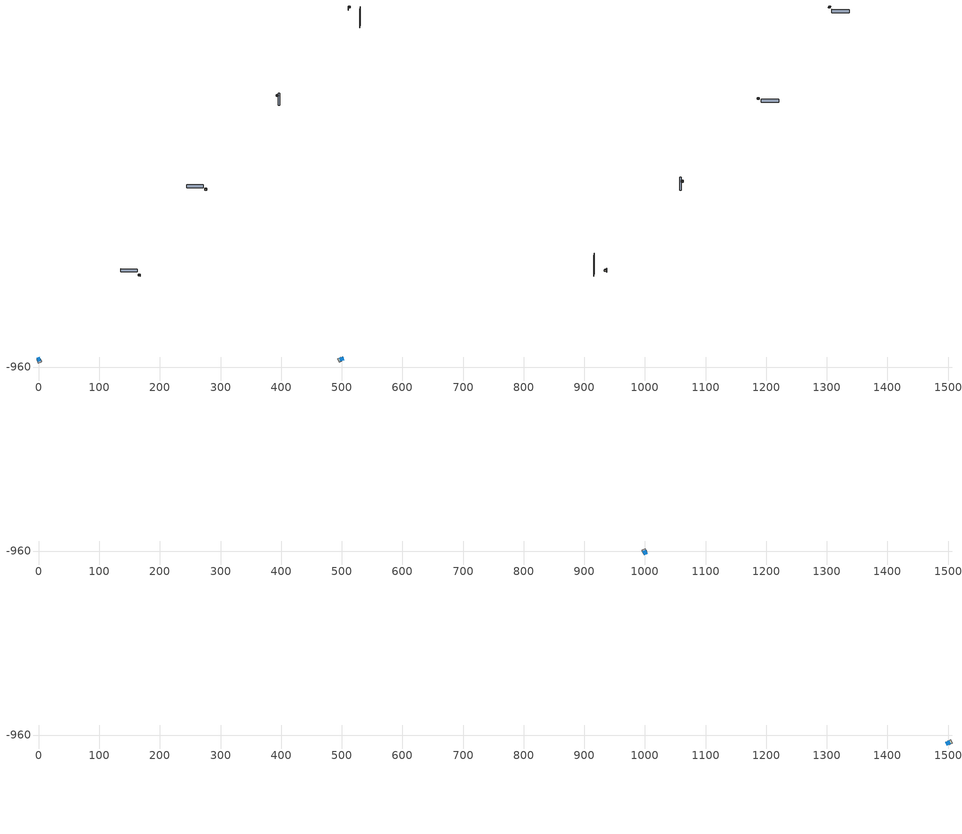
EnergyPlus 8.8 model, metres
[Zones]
0Perim
 floor adiabatic (115mmSandLimeBrick): 2.83,-946.18 3.79,-948.65 -1.8,-950.83 -2.76,-948.36 z2.56
 wall outside (U0-5): 2.83,-946.18 -2.76,-948.36 z2.56:5.11
 wall to 0Core (115mmSandLimeBrick): -1.8,-950.83 3.79,-948.65 z2.56:5.11
 wall adiabatic (115mmSandLimeBrick): -2.76,-948.36 -1.8,-950.83 / 3.79,-948.65 2.83,-946.18 z2.56:5.11
 window (Single): 2.74,-946.22 -2.67,-948.32 z3.41:4.99
 ceiling adiabatic (115mmSandLimeBrick): 2.83,-946.18 -2.76,-948.36 -1.85,-950.69 3.74,-948.52 z5.11
 roof outside (U0-4): 3.74,-948.52 -1.85,-950.69 -1.8,-950.83 3.79,-948.65 z5.11
0Core
 floor adiabatic (115mmSandLimeBrick): 3.79,-948.65 4.88,-951.44 -0.71,-953.62 -1.8,-950.83 z2.56
 wall adiabatic (115mmSandLimeBrick): -1.8,-950.83 -0.71,-953.62 4.88,-951.44 3.79,-948.65 z2.56:5.11
 ceiling adiabatic (115mmSandLimeBrick): 3.79,-948.65 -1.8,-950.83 -0.77,-953.47 4.82,-951.29 z5.11
 roof outside (U0-4): 4.82,-951.29 -0.77,-953.47 -0.71,-953.62 4.88,-951.44 z5.11
1Perim
 floor adiabatic (115mmSandLimeBrick): 501.08,-949.54 498.65,-950.58 496.29,-945.06 498.73,-944.02 z2.56
 wall outside (U0-5): 501.08,-949.54 498.73,-944.02 z2.56:5.11
 wall to 1Core (115mmSandLimeBrick): 496.29,-945.06 498.65,-950.58 z2.56:5.11
 wall adiabatic (115mmSandLimeBrick): 498.73,-944.02 496.29,-945.06 / 498.65,-950.58 501.08,-949.54 z2.56:5.11
 window (Single): 501.05,-949.45 498.77,-944.11 z3.41:4.99
 ceiling adiabatic (115mmSandLimeBrick): 501.08,-949.54 498.73,-944.02 496.43,-945 498.78,-950.52 z5.11
 roof outside (U0-4): 498.78,-950.52 496.43,-945 496.29,-945.06 498.65,-950.58 z5.11
1Core
 floor adiabatic (115mmSandLimeBrick): 498.65,-950.58 495.89,-951.75 493.54,-946.23 496.29,-945.06 z2.56
 wall adiabatic (115mmSandLimeBrick): 496.29,-945.06 493.54,-946.23 495.89,-951.75 498.65,-950.58 z2.56:5.11
 ceiling adiabatic (115mmSandLimeBrick): 498.65,-950.58 496.29,-945.06 493.69,-946.17 496.05,-951.69 z5.11
 roof outside (U0-4): 496.05,-951.69 493.69,-946.17 493.54,-946.23 495.89,-951.75 z5.11
2Perim
 floor adiabatic (115mmSandLimeBrick): 997.2,-963.49 996.16,-961.05 1001.68,-958.7 1002.72,-961.13 z33.22
 wall outside (U0-5): 997.2,-963.49 1002.72,-961.13 z33.22:35.78
 wall to 2Core (115mmSandLimeBrick): 1001.68,-958.7 996.16,-961.05 z33.22:35.78
 wall adiabatic (115mmSandLimeBrick): 1002.72,-961.13 1001.68,-958.7 / 996.16,-961.05 997.2,-963.49 z33.22:35.78
 window (Single): 997.29,-963.45 1002.63,-961.17 z34.07:35.66
 ceiling adiabatic (115mmSandLimeBrick): 997.2,-963.49 1002.72,-961.13 1001.74,-958.83 996.22,-961.18 z35.78
 roof outside (U0-4): 996.22,-961.18 1001.74,-958.83 1001.68,-958.7 996.16,-961.05 z35.78
2Core
 floor adiabatic (115mmSandLimeBrick): 996.16,-961.05 994.99,-958.29 1000.51,-955.94 1001.68,-958.7 z33.22
 wall adiabatic (115mmSandLimeBrick): 1001.68,-958.7 1000.51,-955.94 994.99,-958.29 996.16,-961.05 z33.22:35.78
 ceiling adiabatic (115mmSandLimeBrick): 996.16,-961.05 1001.68,-958.7 1000.57,-956.09 995.05,-958.45 z35.78
 roof outside (U0-4): 995.05,-958.45 1000.57,-956.09 1000.51,-955.94 994.99,-958.29 z35.78
3Perim
 floor adiabatic (115mmSandLimeBrick): 1498.92,-970.24 1501.35,-969.2 1503.71,-974.72 1501.27,-975.76 z43.44
 wall outside (U0-5): 1498.92,-970.24 1501.27,-975.76 z43.44:46
 wall to 3Core (115mmSandLimeBrick): 1503.71,-974.72 1501.35,-969.2 z43.44:46
 wall adiabatic (115mmSandLimeBrick): 1501.27,-975.76 1503.71,-974.72 / 1501.35,-969.2 1498.92,-970.24 z43.44:46
 window (Single): 1498.95,-970.34 1501.23,-975.67 z44.29:45.88
 ceiling adiabatic (115mmSandLimeBrick): 1498.92,-970.24 1501.27,-975.76 1503.57,-974.78 1501.22,-969.26 z46
 roof outside (U0-4): 1501.22,-969.26 1503.57,-974.78 1503.71,-974.72 1501.35,-969.2 z46
3Core
 floor adiabatic (115mmSandLimeBrick): 1501.35,-969.2 1504.11,-968.03 1506.46,-973.55 1503.71,-974.72 z43.44
 wall adiabatic (115mmSandLimeBrick): 1503.71,-974.72 1506.46,-973.55 1504.11,-968.03 1501.35,-969.2 z43.44:46
 ceiling adiabatic (115mmSandLimeBrick): 1501.35,-969.2 1503.71,-974.72 1506.31,-973.61 1503.95,-968.09 z46
 roof outside (U0-4): 1503.95,-968.09 1506.31,-973.61 1506.46,-973.55 1504.11,-968.03 z46
shading: -1.72,-888.78 18.15,-934.77 / 485.29,-888.78 505.16,-934.77 z0:10.88; 998.8,-967.7 997.03,-963.56 z0:46; 1486.77,-1016.11 1472.46,-1022.33 z0:69.37; 1494.57,-971.91,46 1497.78,-970.54,34.5 1498.85,-970.08,46
[Site:GroundTemperature:BuildingSurface]
14, 14, 14, 14, 14, 14, 14, 14, 14, 14, 14, 14
[Site:GroundReflectance]
0.2, 0.2, 0.2, 0.2, 0.2, 0.2, 0.2, 0.2, 0.2, 0.2, 0.2, 0.2
[Site:GroundReflectance:SnowModifier]
1, 1
[Building]
Building: North Axis {deg}=0; Terrain=Suburbs; Loads Convergence Tolerance Value=.04; Temperature Convergence Tolerance Value {deltaC}=.4; Solar Distribution=MinimalShadowing; Maximum Number of Warmup Days=25
[Construction]
115mmSandLimeBrick: Plaster_0.005_115mmSandLimeBrick, Sand-Lime Brick_0.08_115mmSandLimeBrick, Plaster_0.08_115mmSandLimeBrick
U0-5: XPS Board_0.01_U0-5, General Concrete_0.2_U0-5
U0-4: XPS Board_0.06_U0-4, General Concrete_0.2_U0-4
Single: Generic Clear Glass 6mm_0.006_Single
[Material] Roughness=Rough; Thermal Absorptance=0.9
Name | Thickness {m} | Conductivity {W/m-K} | Density {kg/m3} | Specific Heat {J/kg-K} | Solar Absorptance | Visible Absorptance
Plaster_0.005_115mmSandLimeBrick | 0.005 | 1 | 2000 | 1130 | 0.6 | 0.6
Sand-Lime Brick_0.08_115mmSandLimeBrick | 0.08 | 0.56 | 1200 | 1000 | 0.6 | 0.6
Plaster_0.08_115mmSandLimeBrick | 0.08 | 1 | 2000 | 1130 | 0.6 | 0.6
XPS Board_0.01_U0-5 | 0.01 | 0.034 | 35 | 1400 | 0.6 | 0.6
General Concrete_0.2_U0-5; General Concrete_0.2_U0-4 | 0.2 | 2 | 2400 | 950 | 0.7 | 0.7
XPS Board_0.06_U0-4 | 0.06 | 0.034 | 35 | 1400 | 0.6 | 0.6
[WindowMaterial:Glazing]
Generic Clear Glass 6mm_0.006_Single: Optical Data Type=SpectralAverage; Window Glass Spectral Data Set=SpectralAverage; Thickness {m}=0.006; Solar Transmittance at Normal Incidence=0.68; Front Side Solar Reflectance at Normal Incidence=0.09; Back Side Solar Reflectance at Normal Incidence=0.1; Visible Transmittance at Normal Incidence=0.81; Front Side Visible Reflectance at Normal Incidence=0.11; Back Side Visible Reflectance at Normal Incidence=0.12; Infrared Transmittance at Normal Incidence=0; Front Side Infrared Hemispherical Emissivity=0.2; Back Side Infrared Hemispherical Emissivity=0.2; Conductivity {W/m-K}=0.9; Dirt Correction Factor for Solar and Visible Transmittance=1
[EnergyManagementSystem:Sensor]
Name | Output:Variable or Output:Meter Index Key | Output:Variable or Output:Meter
OutdoorTemp | Environment | Site Outdoor Air Drybulb Temperature
OutdoorRelHumid | Environment | Site Outdoor Air Relative Humidity
USRNATVENT_0Perim; USRNATVENT_1Perim; USRNATVENT_2Perim; USRNATVENT_3Perim | AllOff | Schedule Value
[Zone] Type=1; Multiplier=1; Zone Inside Convection Algorithm=TARP; Zone Outside Convection Algorithm=DOE-2
Name | Volume {m3} | Floor Area {m2}
0Perim; 1Perim; 2Perim; 3Perim | 40.6142 | 15.8925
0Core; 1Core; 2Core; 3Core | 45.9194 | 17.9685
[People] Number of People Schedule=60HrWk; Number of People Calculation Method=People/Area; People per Zone Floor Area {person/m2}=0.5; Fraction Radiant=0.3; Sensible Heat Fraction=AUTOCALCULATE; Carbon Dioxide Generation Rate {m3/s-W}=3.82e-08; Enable ASHRAE 55 Comfort Warnings=No; Mean Radiant Temperature Calculation Type=ZoneAveraged; Clothing Insulation Calculation Method=DynamicClothingModelASHRAE55; Thermal Comfort Model 1 Type=AdaptiveASH55
Name | Zone or ZoneList | Activity Level Schedule | Work Efficiency Schedule | Air Velocity Schedule
People 0Perim | 0Perim | 0PerimPeopleActivity | 0PerimWorkEfficiency | 0PerimAirVelocity
People 0Core | 0Core | 0CorePeopleActivity | 0CoreWorkEfficiency | 0CoreAirVelocity
People 1Perim | 1Perim | 1PerimPeopleActivity | 1PerimWorkEfficiency | 1PerimAirVelocity
People 1Core | 1Core | 1CorePeopleActivity | 1CoreWorkEfficiency | 1CoreAirVelocity
People 2Perim | 2Perim | 2PerimPeopleActivity | 2PerimWorkEfficiency | 2PerimAirVelocity
People 2Core | 2Core | 2CorePeopleActivity | 2CoreWorkEfficiency | 2CoreAirVelocity
People 3Perim | 3Perim | 3PerimPeopleActivity | 3PerimWorkEfficiency | 3PerimAirVelocity
People 3Core | 3Core | 3CorePeopleActivity | 3CoreWorkEfficiency | 3CoreAirVelocity
[ElectricEquipment] Schedule=60HrWk; Design Level Calculation Method=Watts/Area; Watts per Zone Floor Area {W/m2}=15; Fraction Latent=0; Fraction Radiant=.2; Fraction Lost=0
Name | Zone or ZoneList
0Perim Equipment 1 | 0Perim
0Core Equipment 1 | 0Core
1Perim Equipment 1 | 1Perim
1Core Equipment 1 | 1Core
2Perim Equipment 1 | 2Perim
2Core Equipment 1 | 2Core
3Perim Equipment 1 | 3Perim
3Core Equipment 1 | 3Core
[Lights] Schedule=30HrWk; Design Level Calculation Method=Watts/Area; Watts per Zone Floor Area {W/m2}=10; Return Air Fraction=0; Fraction Radiant=.42; Fraction Visible=.18; Fraction Replaceable=1
Name | Zone or ZoneList
0Perim General lighting | 0Perim
0Core General lighting | 0Core
1Perim General lighting | 1Perim
1Core General lighting | 1Core
2Perim General lighting | 2Perim
2Core General lighting | 2Core
3Perim General lighting | 3Perim
3Core General lighting | 3Core
[Daylighting:Controls] Daylighting Method=SplitFlux; Lighting Control Type=Continuous; Minimum Input Power Fraction for Continuous or ContinuousOff Dimming Control=0.1; Minimum Light Output Fraction for Continuous or ContinuousOff Dimming Control=0.1; Number of Stepped Control Steps=3; Probability Lighting will be Reset When Needed in Manual Stepped Control=1; Glare Calculation Azimuth Angle of View Direction Clockwise from Zone y-Axis {deg}=0; Maximum Allowable Discomfort Glare Index=22; Fraction of Zone Controlled by Reference Point 1=1; Illuminance Setpoint at Reference Point 1 {lux}=500
Name | Zone | Glare Calculation Daylighting Reference Point | Daylighting Reference Point 1
0Perim_DaylCtrl | 0Perim | 0Perim_DaylRefPt1 | 0Perim_DaylRefPt1
0Core_DaylCtrl | 0Core | 0Core_DaylRefPt1 | 0Core_DaylRefPt1
1Perim_DaylCtrl | 1Perim | 1Perim_DaylRefPt1 | 1Perim_DaylRefPt1
1Core_DaylCtrl | 1Core | 1Core_DaylRefPt1 | 1Core_DaylRefPt1
2Perim_DaylCtrl | 2Perim | 2Perim_DaylRefPt1 | 2Perim_DaylRefPt1
2Core_DaylCtrl | 2Core | 2Core_DaylRefPt1 | 2Core_DaylRefPt1
3Perim_DaylCtrl | 3Perim | 3Perim_DaylRefPt1 | 3Perim_DaylRefPt1
3Core_DaylCtrl | 3Core | 3Core_DaylRefPt1 | 3Core_DaylRefPt1
[ZoneControl:Thermostat]
Name | Zone or ZoneList | Control Type Schedule | Control 1
0Perim Thermostat | 0Perim | 0PerimZoneControlTypeSched | Dual Setpoint - Zone 0Perim
0Core Thermostat | 0Core | 0CoreZoneControlTypeSched | Dual Setpoint - Zone 0Core
1Perim Thermostat | 1Perim | 1PerimZoneControlTypeSched | Dual Setpoint - Zone 1Perim
1Core Thermostat | 1Core | 1CoreZoneControlTypeSched | Dual Setpoint - Zone 1Core
2Perim Thermostat | 2Perim | 2PerimZoneControlTypeSched | Dual Setpoint - Zone 2Perim
2Core Thermostat | 2Core | 2CoreZoneControlTypeSched | Dual Setpoint - Zone 2Core
3Perim Thermostat | 3Perim | 3PerimZoneControlTypeSched | Dual Setpoint - Zone 3Perim
3Core Thermostat | 3Core | 3CoreZoneControlTypeSched | Dual Setpoint - Zone 3Core
[ThermostatSetpoint:DualSetpoint]
Name | Heating Setpoint Temperature Schedule | Cooling Setpoint Temperature Schedule
Dual Setpoint - Zone 0Perim | 0PerimHeating_SP_Sch | 0PerimCooling_SP_Sch
Dual Setpoint - Zone 0Core | 0CoreHeating_SP_Sch | 0CoreCooling_SP_Sch
Dual Setpoint - Zone 1Perim | 1PerimHeating_SP_Sch | 1PerimCooling_SP_Sch
Dual Setpoint - Zone 1Core | 1CoreHeating_SP_Sch | 1CoreCooling_SP_Sch
Dual Setpoint - Zone 2Perim | 2PerimHeating_SP_Sch | 2PerimCooling_SP_Sch
Dual Setpoint - Zone 2Core | 2CoreHeating_SP_Sch | 2CoreCooling_SP_Sch
Dual Setpoint - Zone 3Perim | 3PerimHeating_SP_Sch | 3PerimCooling_SP_Sch
Dual Setpoint - Zone 3Core | 3CoreHeating_SP_Sch | 3CoreCooling_SP_Sch
[Zone equipment]
0Perim: 0Perim Ideal Loads Air
0Core: 0Core Ideal Loads Air
1Perim: 1Perim Ideal Loads Air
1Core: 1Core Ideal Loads Air
2Perim: 2Perim Ideal Loads Air
2Core: 2Core Ideal Loads Air
3Perim: 3Perim Ideal Loads Air
3Core: 3Core Ideal Loads Air
[ZoneHVAC:IdealLoadsAirSystem] Maximum Heating Supply Air Temperature {C}=30; Minimum Cooling Supply Air Temperature {C}=18; Maximum Heating Supply Air Humidity Ratio {kgWater/kgDryAir}=0.01; Minimum Cooling Supply Air Humidity Ratio {kgWater/kgDryAir}=0.008; Heating Limit=NoLimit; Maximum Heating Air Flow Rate {m3/s}=100; Cooling Limit=NoLimit; Maximum Cooling Air Flow Rate {m3/s}=100; Heating Availability Schedule=AllOn; Cooling Availability Schedule=AllOn; Dehumidification Control Type=None; Humidification Control Type=None; Demand Controlled Ventilation Type=OccupancySchedule; Outdoor Air Economizer Type=NoEconomizer; Heat Recovery Type=None; Sensible Heat Recovery Effectiveness=0.7; Latent Heat Recovery Effectiveness=0.65
Name | Design Specification Outdoor Air Object
0Perim Ideal Loads Air | 0PerimMinFreshAir
0Core Ideal Loads Air | 0CoreMinFreshAir
1Perim Ideal Loads Air | 1PerimMinFreshAir
1Core Ideal Loads Air | 1CoreMinFreshAir
2Perim Ideal Loads Air | 2PerimMinFreshAir
2Core Ideal Loads Air | 2CoreMinFreshAir
3Perim Ideal Loads Air | 3PerimMinFreshAir
3Core Ideal Loads Air | 3CoreMinFreshAir
[DesignSpecification:OutdoorAir] Outdoor Air Method=Sum; Outdoor Air Flow per Person {m3/s-person}=0.002; Outdoor Air Flow per Zone Floor Area {m3/s-m2}=0.002; Outdoor Air Schedule=AllOn
0PerimMinFreshAir; 0CoreMinFreshAir; 1PerimMinFreshAir; 1CoreMinFreshAir; 2PerimMinFreshAir; 2CoreMinFreshAir; 3PerimMinFreshAir; 3CoreMinFreshAir
[ZoneVentilation:DesignFlowRate] Schedule=AllOn; Design Flow Rate Calculation Method=AirChanges/Hour; Air Changes per Hour {1/hr}=0; Ventilation Type=NATURAL; Fan Pressure Rise {Pa}=0; Fan Total Efficiency=1; Constant Term Coefficient=1; Temperature Term Coefficient=0; Velocity Term Coefficient=0; Velocity Squared Term Coefficient=0; Minimum Indoor Temperature {C}=18; Delta Temperature {deltaC}=1; Maximum Wind Speed {m/s}=40
Name | Zone or ZoneList
0Perim ScheduledVent | 0Perim
1Perim ScheduledVent | 1Perim
2Perim ScheduledVent | 2Perim
3Perim ScheduledVent | 3Perim
[EnergyManagementSystem:Actuator] Actuated Component Type=Schedule:Constant; Actuated Component Control Type=Schedule Value
Name | Actuated Component Unique
NATVENT_AVAIL_SCHED_ACTUATOR_0Perim | NATVENT_AVAIL_SCHED_0Perim
NATVENT_AVAIL_SCHED_ACTUATOR_1Perim | NATVENT_AVAIL_SCHED_1Perim
NATVENT_AVAIL_SCHED_ACTUATOR_2Perim | NATVENT_AVAIL_SCHED_2Perim
NATVENT_AVAIL_SCHED_ACTUATOR_3Perim | NATVENT_AVAIL_SCHED_3Perim
[EnergyManagementSystem:ProgramCallingManager]
My 0Perim_Setpoint_Schedule_Calculator_Example: BeginTimestepBeforePredictor; 0Perim_ErlEnforceBinary
My 1Perim_Setpoint_Schedule_Calculator_Example: BeginTimestepBeforePredictor; 1Perim_ErlEnforceBinary
My 2Perim_Setpoint_Schedule_Calculator_Example: BeginTimestepBeforePredictor; 2Perim_ErlEnforceBinary
My 3Perim_Setpoint_Schedule_Calculator_Example: BeginTimestepBeforePredictor; 3Perim_ErlEnforceBinary
[EnergyManagementSystem:Program]
0Perim_ErlEnforceBinary: IF (USRNATVENT_0Perim > 0); Set NATVENT_AVAIL_SCHED_ACTUATOR_0Perim = 1; ELSE; Set NATVENT_AVAIL_SCHED_ACTUATOR_0Perim = 0; ENDIF
1Perim_ErlEnforceBinary: IF (USRNATVENT_1Perim > 0); Set NATVENT_AVAIL_SCHED_ACTUATOR_1Perim = 1; ELSE; Set NATVENT_AVAIL_SCHED_ACTUATOR_1Perim = 0; ENDIF
2Perim_ErlEnforceBinary: IF (USRNATVENT_2Perim > 0); Set NATVENT_AVAIL_SCHED_ACTUATOR_2Perim = 1; ELSE; Set NATVENT_AVAIL_SCHED_ACTUATOR_2Perim = 0; ENDIF
3Perim_ErlEnforceBinary: IF (USRNATVENT_3Perim > 0); Set NATVENT_AVAIL_SCHED_ACTUATOR_3Perim = 1; ELSE; Set NATVENT_AVAIL_SCHED_ACTUATOR_3Perim = 0; ENDIF
[ZoneVentilation:WindandStackOpenArea] Opening Area {m2}=7.36; Opening Effectiveness=0; Effective Angle {deg}=0; Height Difference {m}=0.396552; Discharge Coefficient for Opening=0.6; Minimum Indoor Temperature {C}=26; Maximum Indoor Temperature {C}=100; Delta Temperature {deltaC}=1; Minimum Outdoor Temperature {C}=22; Maximum Outdoor Temperature {C}=26; Maximum Wind Speed {m/s}=40
Name | Zone | Opening Area Fraction Schedule
0PerimNatVent_Buoy | 0Perim | NATVENT_AVAIL_SCHED_0Perim
1PerimNatVent_Buoy | 1Perim | NATVENT_AVAIL_SCHED_1Perim
2PerimNatVent_Buoy | 2Perim | NATVENT_AVAIL_SCHED_2Perim
3PerimNatVent_Buoy | 3Perim | NATVENT_AVAIL_SCHED_3Perim
[ZoneInfiltration:DesignFlowRate] Schedule=On; Design Flow Rate Calculation Method=AirChanges/Hour; Air Changes per Hour {1/hr}=2; Constant Term Coefficient=1; Temperature Term Coefficient=0; Velocity Term Coefficient=0; Velocity Squared Term Coefficient=0
Name | Zone or ZoneList
0PerimInfiltration | 0Perim
1PerimInfiltration | 1Perim
2PerimInfiltration | 2Perim
3PerimInfiltration | 3Perim
[WaterUse:Equipment]
Name | Peak Flow Rate {m3/s} | Flow Rate Fraction Schedule | Target Temperature Schedule | Hot Water Supply Temperature Schedule | Cold Water Supply Temperature Schedule
DHW 0Perim | 0 | equipOffice | DHW Supply Temperature 0Perim | DHW Supply Temperature 0Perim | DHW Mains Temperature 0Perim
DHW 0Core | 2.49562e-06 | 60HrWk | DHW Supply Temperature 0Core | DHW Supply Temperature 0Core | DHW Mains Temperature 0Core
DHW 1Perim | 0 | equipOffice | DHW Supply Temperature 1Perim | DHW Supply Temperature 1Perim | DHW Mains Temperature 1Perim
DHW 1Core | 2.49562e-06 | 60HrWk | DHW Supply Temperature 1Core | DHW Supply Temperature 1Core | DHW Mains Temperature 1Core
DHW 2Perim | 0 | equipOffice | DHW Supply Temperature 2Perim | DHW Supply Temperature 2Perim | DHW Mains Temperature 2Perim
DHW 2Core | 2.49562e-06 | 60HrWk | DHW Supply Temperature 2Core | DHW Supply Temperature 2Core | DHW Mains Temperature 2Core
DHW 3Perim | 0 | equipOffice | DHW Supply Temperature 3Perim | DHW Supply Temperature 3Perim | DHW Mains Temperature 3Perim
DHW 3Core | 2.49562e-06 | 60HrWk | DHW Supply Temperature 3Core | DHW Supply Temperature 3Core | DHW Mains Temperature 3Core
[Schedule:Constant]
On: On/Off, 1
0PerimPeopleActivity; 0CorePeopleActivity; 1PerimPeopleActivity; 1CorePeopleActivity; 2PerimPeopleActivity; 2CorePeopleActivity; 3PerimPeopleActivity; 3CorePeopleActivity: Any Number, 125.28
0PerimAirVelocity; 0CoreAirVelocity; 1PerimAirVelocity; 1CoreAirVelocity; 2PerimAirVelocity; 2CoreAirVelocity; 3PerimAirVelocity; 3CoreAirVelocity: Any Number, 0.2
0PerimWorkEfficiency; 0CoreWorkEfficiency; 1PerimWorkEfficiency; 1CoreWorkEfficiency; 2PerimWorkEfficiency; 2CoreWorkEfficiency; 3PerimWorkEfficiency; 3CoreWorkEfficiency: Any Number, 0
0PerimHeating_SP_Sch; 0PerimCooling_SP_Sch; 0CoreHeating_SP_Sch; 0CoreCooling_SP_Sch; 1PerimHeating_SP_Sch; 1PerimCooling_SP_Sch; 1CoreHeating_SP_Sch; 1CoreCooling_SP_Sch; 2PerimHeating_SP_Sch; 2PerimCooling_SP_Sch; 2CoreHeating_SP_Sch; 2CoreCooling_SP_Sch; 3PerimHeating_SP_Sch; 3PerimCooling_SP_Sch; 3CoreHeating_SP_Sch; 3CoreCooling_SP_Sch: Temperature, 26
0PerimZoneControlTypeSched; 0CoreZoneControlTypeSched; 1PerimZoneControlTypeSched; 1CoreZoneControlTypeSched; 2PerimZoneControlTypeSched; 2CoreZoneControlTypeSched; 3PerimZoneControlTypeSched; 3CoreZoneControlTypeSched: Any Number, 4
NATVENT_AVAIL_SCHED_0Perim; NATVENT_AVAIL_SCHED_1Perim; NATVENT_AVAIL_SCHED_2Perim; NATVENT_AVAIL_SCHED_3Perim: Fraction, 1
DHW Supply Temperature 0Perim; DHW Supply Temperature 0Core; DHW Supply Temperature 1Perim; DHW Supply Temperature 1Core; DHW Supply Temperature 2Perim; DHW Supply Temperature 2Core; DHW Supply Temperature 3Perim; DHW Supply Temperature 3Core: Temperature, 65
DHW Mains Temperature 0Perim; DHW Mains Temperature 0Core; DHW Mains Temperature 1Perim; DHW Mains Temperature 1Core; DHW Mains Temperature 2Perim; DHW Mains Temperature 2Core; DHW Mains Temperature 3Perim; DHW Mains Temperature 3Core: Temperature, 10
[Schedule:Year]
60HrWk: 60HrWk, 1, 1, 12, 31
AllOn: AllOn, 1, 1, 12, 31
equipOffice: equipOffice, 1, 1, 12, 31
30HrWk: 30HrWk, 1, 1, 12, 31
AllOff: AllOff, 1, 1, 12, 31
[Schedule:Week:Daily]
60HrWk: 60HrWkDay, 60HrWkDay, 60HrWkDay, 60HrWkDay, 60HrWkDay, 60HrWkDay, 60HrWkDay, 60HrWkDay, 60HrWkDay, 60HrWkDay, 60HrWkDay, 60HrWkDay
AllOn: AllOn, AllOn, AllOn, AllOn, AllOn, AllOn, AllOn, AllOn, AllOn, AllOn, AllOn, AllOn
equipOffice: equipOfficeWeekEnd, equipOffice, equipOffice, equipOffice, equipOffice, equipOffice, equipOfficeWeekEnd, equipOfficeWeekEnd, equipOffice, equipOffice, equipOffice, equipOffice
30HrWk: 30HrWkDay, 30HrWkDay, 30HrWkDay, 30HrWkDay, 30HrWkDay, 30HrWkDay, 30HrWkDay, 30HrWkDay, 30HrWkDay, 30HrWkDay, 30HrWkDay, 30HrWkDay
AllOff: AllOff, AllOff, AllOff, AllOff, AllOff, AllOff, AllOff, AllOff, AllOff, AllOff, AllOff, AllOff
[Schedule:Day:Hourly]
60HrWkDay: 0.2, 0.2, 0.2, 0.2, 0.2, 0.2, 0.2, 0.4, 0.8, 0.8, 1, 1, 0.8, 1, 1, 1, 0.8, 0.4, 0.2, 0.2, 0.2, 0.2, 0.2, 0.2
AllOn: 1, 1, 1, 1, 1, 1, 1, 1, 1, 1, 1, 1, 1, 1, 1, 1, 1, 1, 1, 1, 1, 1, 1, 1
equipOffice; equipOfficeWeekEnd; 30HrWkDay: 0.1, 0.1, 0.1, 0.1, 0.1, 0.1, 0.1, 0.2, 0.4, 0.6, 0.8, 0.8, 0.4, 0.6, 0.8, 0.8, 0.4, 0.2, 0.1, 0.1, 0.1, 0.1, 0.1, 0.1
AllOff: 0, 0, 0, 0, 0, 0, 0, 0, 0, 0, 0, 0, 0, 0, 0, 0, 0, 0, 0, 0, 0, 0, 0, 0
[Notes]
----  This file was generated with Archsim v.4.0.2.17
-------------------------ERL SENSORS--------------------------
115mmSandLimeBrick GasType: Partition
